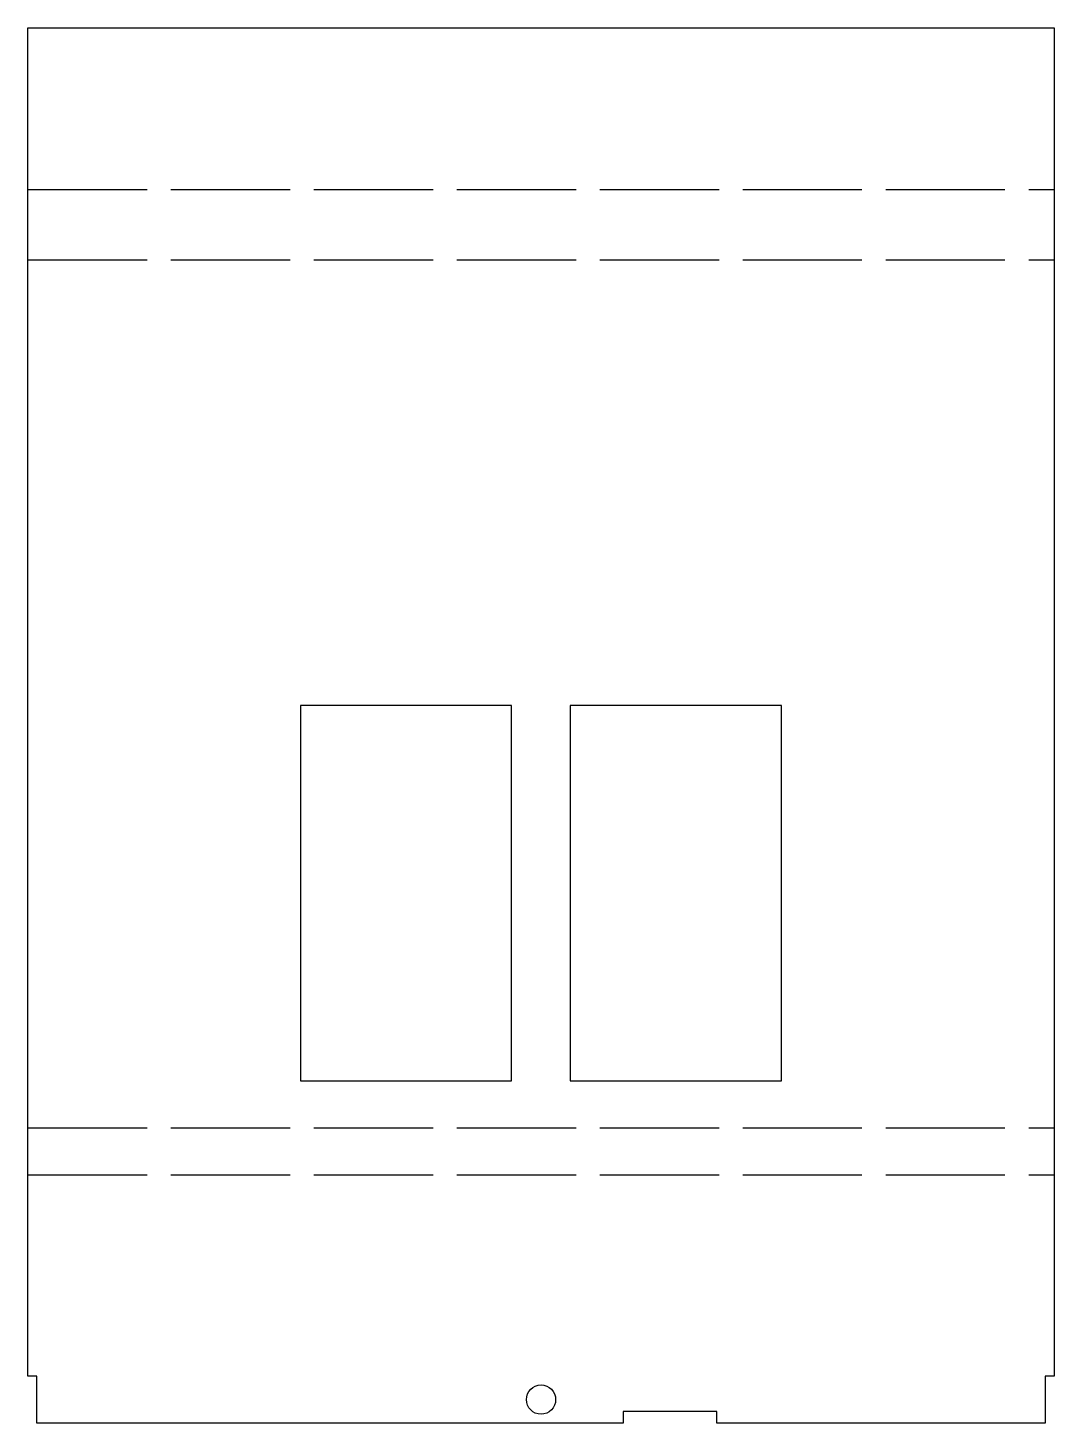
# Model space of a CAD drawing. Header units: inches. Extents: x 0 to 10.9, y 0 to 14.9.
import ezdxf

# ---------------------------------------------------------------- set-up
doc = ezdxf.new("R2010")
doc.units = ezdxf.units.IN
doc.header["$MEASUREMENT"] = 0
doc.linetypes.add('DASHED', pattern=[1.524, 1.27, -0.254])
doc.layers.add('BEND', color=1, linetype='DASHED')
doc.layers.add('CUT', color=7, linetype='CONTINUOUS')

msp = doc.modelspace()

# ---------------------------------------------------------------- linework, layer by layer
at = {"layer": 'BEND', "linetype": 'DASHED'}
for p, q in [((0, 13.146), (10.938, 13.146)), ((0, 12.396), (10.938, 12.396)), ((0, 3.146), (10.938, 3.146)), ((0, 2.646), (10.938, 2.646))]:
    msp.add_line(p, q, dxfattribs=at)
at = {"layer": 'CUT'}
for p, q in [((0, 0.5), (0, 14.866)), ((0, 14.866), (10.938, 14.866)), ((10.938, 14.866), (10.938, 0.5)), ((5.156, 7.646), (2.906, 7.646)), ((2.906, 7.646), (2.906, 3.646)), ((5.156, 3.646), (5.156, 7.646)), ((8.031, 7.646), (5.781, 7.646)), ((5.781, 7.646), (5.781, 3.646)), ((8.031, 3.646), (8.031, 7.646)), ((2.906, 3.646), (5.156, 3.646)), ((5.781, 3.646), (8.031, 3.646)), ((0.094, 0.5), (0, 0.5)), ((0.094, 0), (0.094, 0.5)), ((10.938, 0.5), (10.844, 0.5)), ((10.844, 0.5), (10.844, 0)), ((6.344, 0), (0.094, 0)), ((7.344, 0.125), (6.344, 0.125)), ((6.344, 0.125), (6.344, 0)), ((7.344, 0), (7.344, 0.125)), ((10.844, 0), (7.344, 0))]:
    msp.add_line(p, q, dxfattribs=at)
msp.add_circle((5.469, 0.25), 0.156, dxfattribs=at)

doc.saveas('drawing.dxf')
